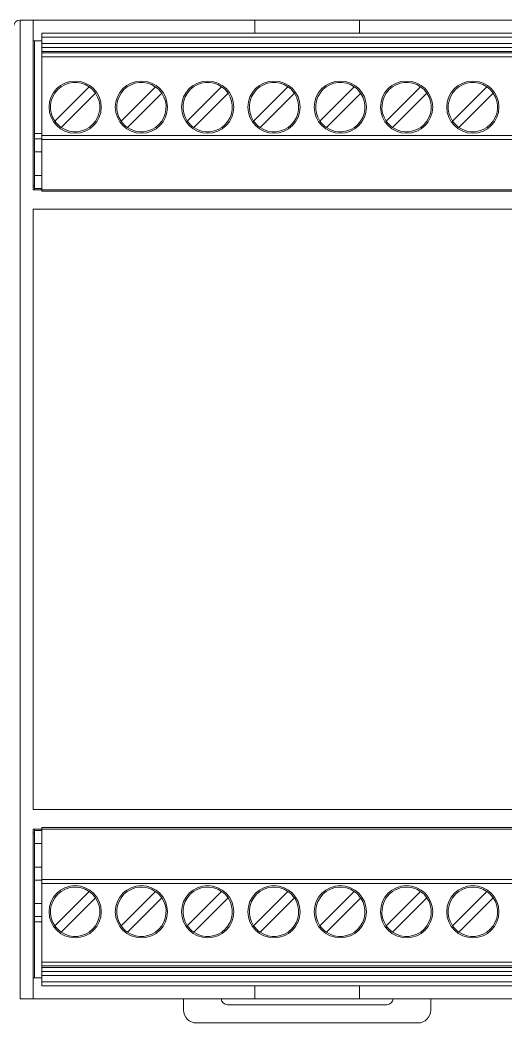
# Model space of a CAD drawing. Extents: x -2993 to 3661, y -4147 to -1441.
# Drawn here: x -2120.4 to -2083.1, y -2918.5 to -2841.7 of the extents above; entities that cross this region are included whole.
import ezdxf

# ---------------------------------------------------------------- set-up
doc = ezdxf.new("R2010")
doc.units = 0
doc.header["$LTSCALE"] = 0.1
doc.header["$MEASUREMENT"] = 0
doc.layers.get('0').update_dxf_attribs({"linetype": 'CONTINUOUS'})

msp = doc.modelspace()

# ---------------------------------------------------------------- linework, layer by layer
at = {"color": 7, "linetype": 'Continuous', "lineweight": 13}
for p, q in [((-2120.371, -2841.674), (-2120.371, -2916.674)), ((-2120.371, -2841.674), (-2119.371, -2841.674)), ((-2119.371, -2841.674), (-2102.371, -2841.674)), ((-2119.371, -2854.674), (-2119.371, -2841.674)), ((-2102.371, -2841.674), (-2102.371, -2842.674)), ((-2102.371, -2841.674), (-2094.371, -2841.674)), ((-2094.371, -2841.674), (-2094.371, -2842.674)), ((-2094.371, -2841.674), (-2077.371, -2841.674)), ((-2118.691, -2842.674), (-2078.051, -2842.674)), ((-2119.371, -2843.274), (-2118.691, -2843.274)), ((-2119.271, -2843.274), (-2119.271, -2854.374)), ((-2078.051, -2842.974), (-2118.691, -2842.974)), ((-2118.691, -2843.469), (-2118.691, -2842.974)), ((-2118.691, -2843.469), (-2078.051, -2843.469)), ((-2118.691, -2843.769), (-2078.051, -2843.769)), ((-2118.691, -2843.769), (-2118.691, -2844.077)), ((-2078.051, -2844.077), (-2118.691, -2844.077)), ((-2078.051, -2844.194), (-2118.691, -2844.194)), ((-2078.051, -2844.494), (-2118.691, -2844.494)), ((-2118.691, -2844.494), (-2118.691, -2850.514)), ((-2117.713, -2849.41), (-2115.084, -2846.782)), ((-2114.589, -2847.277), (-2117.218, -2849.905)), ((-2112.633, -2849.41), (-2110.004, -2846.782)), ((-2109.509, -2847.277), (-2112.138, -2849.905)), ((-2107.553, -2849.41), (-2104.924, -2846.782)), ((-2104.429, -2847.277), (-2107.058, -2849.905)), ((-2102.473, -2849.41), (-2099.844, -2846.782)), ((-2099.349, -2847.277), (-2101.978, -2849.905)), ((-2097.393, -2849.41), (-2094.764, -2846.782)), ((-2094.269, -2847.277), (-2096.898, -2849.905)), ((-2092.313, -2849.41), (-2089.684, -2846.782)), ((-2089.189, -2847.277), (-2091.818, -2849.905)), ((-2087.233, -2849.41), (-2084.604, -2846.782)), ((-2084.109, -2847.277), (-2086.738, -2849.905)), ((-2119.271, -2850.374), (-2118.691, -2850.374)), ((-2119.271, -2850.774), (-2118.691, -2850.774)), ((-2118.691, -2850.514), (-2078.051, -2850.514)), ((-2078.051, -2850.814), (-2118.691, -2850.814)), ((-2118.691, -2850.814), (-2118.691, -2854.794)), ((-2119.271, -2851.774), (-2118.691, -2851.774)), ((-2119.271, -2853.574), (-2118.691, -2853.574)), ((-2119.371, -2854.374), (-2119.271, -2854.374)), ((-2077.371, -2854.674), (-2119.371, -2854.674)), ((-2119.271, -2854.374), (-2119.271, -2854.674)), ((-2119.271, -2854.574), (-2118.691, -2854.574)), ((-2118.691, -2854.674), (-2118.691, -2854.299)), ((-2118.691, -2854.794), (-2078.051, -2854.794)), ((-2119.371, -2902.174), (-2119.371, -2856.174)), ((-2119.371, -2856.174), (-2077.371, -2856.174)), ((-2077.371, -2902.174), (-2119.371, -2902.174)), ((-2119.371, -2903.674), (-2077.371, -2903.674)), ((-2119.371, -2916.674), (-2119.371, -2903.674)), ((-2119.271, -2903.974), (-2119.371, -2903.974)), ((-2119.271, -2903.674), (-2119.271, -2903.974)), ((-2119.271, -2903.774), (-2118.691, -2903.774)), ((-2119.271, -2903.974), (-2119.271, -2915.074)), ((-2078.051, -2903.554), (-2118.691, -2903.554)), ((-2118.691, -2907.534), (-2118.691, -2903.554)), ((-2118.691, -2903.674), (-2118.691, -2904.049)), ((-2119.271, -2904.774), (-2118.691, -2904.774)), ((-2119.271, -2906.574), (-2118.691, -2906.574)), ((-2119.271, -2907.574), (-2118.691, -2907.574)), ((-2118.691, -2907.534), (-2078.051, -2907.534)), ((-2118.691, -2907.534), (-2118.691, -2907.834)), ((-2078.051, -2907.834), (-2118.691, -2907.834)), ((-2118.691, -2913.854), (-2118.691, -2907.834)), ((-2117.713, -2911.07), (-2115.084, -2908.442)), ((-2112.633, -2911.07), (-2110.004, -2908.442)), ((-2107.553, -2911.07), (-2104.924, -2908.442)), ((-2102.473, -2911.07), (-2099.844, -2908.442)), ((-2097.393, -2911.07), (-2094.764, -2908.442)), ((-2092.313, -2911.07), (-2089.684, -2908.442)), ((-2087.233, -2911.07), (-2084.604, -2908.442)), ((-2119.271, -2909.374), (-2118.691, -2909.374)), ((-2114.589, -2908.937), (-2117.218, -2911.565)), ((-2109.509, -2908.937), (-2112.138, -2911.565)), ((-2104.429, -2908.937), (-2107.058, -2911.565)), ((-2099.349, -2908.937), (-2101.978, -2911.565)), ((-2094.269, -2908.937), (-2096.898, -2911.565)), ((-2089.189, -2908.937), (-2091.818, -2911.565)), ((-2084.109, -2908.937), (-2086.738, -2911.565)), ((-2119.271, -2910.374), (-2118.691, -2910.374)), ((-2118.691, -2910.774), (-2119.271, -2910.774)), ((-2118.691, -2913.854), (-2078.051, -2913.854)), ((-2118.691, -2914.154), (-2078.051, -2914.154)), ((-2118.691, -2914.27), (-2078.051, -2914.27)), ((-2118.691, -2914.27), (-2118.691, -2914.579)), ((-2078.051, -2914.579), (-2118.691, -2914.579)), ((-2078.051, -2914.879), (-2118.691, -2914.879)), ((-2118.691, -2914.879), (-2118.691, -2915.374)), ((-2118.691, -2915.074), (-2119.371, -2915.074)), ((-2118.691, -2915.374), (-2078.051, -2915.374)), ((-2078.051, -2915.674), (-2118.691, -2915.674)), ((-2102.371, -2916.674), (-2102.371, -2915.674)), ((-2094.371, -2915.674), (-2094.371, -2916.674)), ((-2119.371, -2916.674), (-2120.371, -2916.674)), ((-2119.371, -2916.674), (-2102.371, -2916.674)), ((-2107.846, -2916.674), (-2107.846, -2917.524)), ((-2092.271, -2917.124), (-2104.471, -2917.124)), ((-2094.371, -2916.674), (-2102.371, -2916.674)), ((-2094.371, -2916.674), (-2077.371, -2916.674)), ((-2088.896, -2916.674), (-2088.896, -2917.524)), ((-2106.846, -2918.524), (-2089.896, -2918.524))]:
    msp.add_line(p, q, dxfattribs=at)
for points in [[(-2118.691, -2842.974), (-2118.691, -2842.915), (-2118.691, -2842.859), (-2118.691, -2842.807), (-2118.691, -2842.761), (-2118.691, -2842.724), (-2118.691, -2842.696), (-2118.691, -2842.679), (-2118.691, -2842.674)], [(-2118.691, -2843.769), (-2118.691, -2843.71), (-2118.691, -2843.654), (-2118.691, -2843.602), (-2118.691, -2843.556), (-2118.691, -2843.519), (-2118.691, -2843.491), (-2118.691, -2843.474), (-2118.691, -2843.469)], [(-2118.691, -2844.194), (-2118.691, -2844.174), (-2118.691, -2844.126), (-2118.691, -2844.077)], [(-2118.691, -2844.494), (-2118.691, -2844.435), (-2118.691, -2844.379), (-2118.691, -2844.327), (-2118.691, -2844.281), (-2118.691, -2844.244), (-2118.691, -2844.216), (-2118.691, -2844.199), (-2118.691, -2844.194)], [(-2118.691, -2850.814), (-2118.691, -2850.808), (-2118.691, -2850.791), (-2118.691, -2850.763), (-2118.691, -2850.726), (-2118.691, -2850.68), (-2118.691, -2850.628), (-2118.691, -2850.572), (-2118.691, -2850.514)], [(-2118.691, -2913.854), (-2118.691, -2913.912), (-2118.691, -2913.968), (-2118.691, -2914.02), (-2118.691, -2914.066), (-2118.691, -2914.103), (-2118.691, -2914.131), (-2118.691, -2914.148), (-2118.691, -2914.154)], [(-2118.691, -2914.154), (-2118.691, -2914.173), (-2118.691, -2914.221), (-2118.691, -2914.27)], [(-2118.691, -2914.579), (-2118.691, -2914.637), (-2118.691, -2914.693), (-2118.691, -2914.745), (-2118.691, -2914.791), (-2118.691, -2914.828), (-2118.691, -2914.856), (-2118.691, -2914.873), (-2118.691, -2914.879)], [(-2118.691, -2915.374), (-2118.691, -2915.432), (-2118.691, -2915.488), (-2118.691, -2915.54), (-2118.691, -2915.586), (-2118.691, -2915.623), (-2118.691, -2915.651), (-2118.691, -2915.668), (-2118.691, -2915.674)]]:
    msp.add_lwpolyline(points, dxfattribs=at)
for centre, radius, start, end in [((-2120.371, -2842.174), 0.5, 90.00017, 180), ((-2116.151, -2848.344), 2, 90, 270), ((-2116.151, -2848.344), 1.891, 55.6634, 135), ((-2116.151, -2848.344), 2, 270, 90), ((-2111.071, -2848.344), 2, 90, 270), ((-2111.071, -2848.344), 1.891, 55.6634, 135), ((-2111.071, -2848.344), 2, 270, 90), ((-2105.991, -2848.344), 2, 90, 270), ((-2105.991, -2848.344), 1.891, 55.6634, 135), ((-2105.991, -2848.344), 2, 270, 90), ((-2100.911, -2848.344), 2, 90, 270), ((-2100.911, -2848.344), 1.891, 55.6634, 135), ((-2100.911, -2848.344), 2, 270, 90), ((-2095.831, -2848.344), 2, 90, 270), ((-2095.831, -2848.344), 1.891, 55.6634, 135), ((-2095.831, -2848.344), 2, 270, 90), ((-2090.751, -2848.344), 2, 90, 270), ((-2090.751, -2848.344), 1.891, 55.6634, 135), ((-2090.751, -2848.344), 2, 270, 90), ((-2085.671, -2848.344), 2, 90, 270), ((-2085.671, -2848.344), 1.891, 55.6634, 135), ((-2085.671, -2848.344), 2, 270, 90), ((-2116.151, -2848.344), 1.891, 135, 214.3366), ((-2116.151, -2848.344), 1.891, 34.33655, 55.66345), ((-2116.151, -2848.344), 1.891, 315, 34.3366), ((-2111.071, -2848.344), 1.891, 135, 214.3366), ((-2111.071, -2848.344), 1.891, 34.33655, 55.66345), ((-2111.071, -2848.344), 1.891, 315, 34.3366), ((-2105.991, -2848.344), 1.891, 135, 214.3366), ((-2105.991, -2848.344), 1.891, 34.33655, 55.66345), ((-2105.991, -2848.344), 1.891, 315, 34.3366), ((-2100.911, -2848.344), 1.891, 135, 214.3366), ((-2100.911, -2848.344), 1.891, 34.33655, 55.66345), ((-2100.911, -2848.344), 1.891, 315, 34.3366), ((-2095.831, -2848.344), 1.891, 135, 214.3366), ((-2095.831, -2848.344), 1.891, 34.33655, 55.66345), ((-2095.831, -2848.344), 1.891, 315, 34.3366), ((-2090.751, -2848.344), 1.891, 135, 214.3366), ((-2090.751, -2848.344), 1.891, 34.33655, 55.66345), ((-2090.751, -2848.344), 1.891, 315, 34.3366), ((-2085.671, -2848.344), 1.891, 135, 214.3366), ((-2085.671, -2848.344), 1.891, 34.33655, 55.66345), ((-2085.671, -2848.344), 1.891, 315, 34.3366), ((-2116.151, -2848.344), 1.891, 214.33655, 235.66345), ((-2111.071, -2848.344), 1.891, 214.33655, 235.66345), ((-2105.991, -2848.344), 1.891, 214.33655, 235.66345), ((-2100.911, -2848.344), 1.891, 214.33655, 235.66345), ((-2095.831, -2848.344), 1.891, 214.33655, 235.66345), ((-2090.751, -2848.344), 1.891, 214.33655, 235.66345), ((-2085.671, -2848.344), 1.891, 214.33655, 235.66345), ((-2116.151, -2848.344), 1.891, 235.6634, 315), ((-2111.071, -2848.344), 1.891, 235.6634, 315), ((-2105.991, -2848.344), 1.891, 235.6634, 315), ((-2100.911, -2848.344), 1.891, 235.6634, 315), ((-2095.831, -2848.344), 1.891, 235.6634, 315), ((-2090.751, -2848.344), 1.891, 235.6634, 315), ((-2085.671, -2848.344), 1.891, 235.6634, 315), ((-2116.151, -2910.004), 2, 90, 270), ((-2116.151, -2910.004), 2, 270, 90), ((-2111.071, -2910.004), 2, 90, 270), ((-2111.071, -2910.004), 2, 270, 90), ((-2105.991, -2910.004), 2, 90, 270), ((-2105.991, -2910.004), 2, 270, 90), ((-2100.911, -2910.004), 2, 90, 270), ((-2100.911, -2910.004), 2, 270, 90), ((-2095.831, -2910.004), 2, 90, 270), ((-2095.831, -2910.004), 2, 270, 90), ((-2090.751, -2910.004), 2, 90, 270), ((-2090.751, -2910.004), 2, 270, 90), ((-2085.671, -2910.004), 2, 90, 270), ((-2085.671, -2910.004), 2, 270, 90), ((-2116.151, -2910.004), 1.891, 135, 214.3366), ((-2116.151, -2910.004), 1.891, 55.6634, 135), ((-2116.151, -2910.004), 1.891, 34.33655, 55.66345), ((-2111.071, -2910.004), 1.891, 135, 214.3366), ((-2111.071, -2910.004), 1.891, 55.6634, 135), ((-2111.071, -2910.004), 1.891, 34.33655, 55.66345), ((-2105.991, -2910.004), 1.891, 135, 214.3366), ((-2105.991, -2910.004), 1.891, 55.6634, 135), ((-2105.991, -2910.004), 1.891, 34.33655, 55.66345), ((-2100.911, -2910.004), 1.891, 135, 214.3366), ((-2100.911, -2910.004), 1.891, 55.6634, 135), ((-2100.911, -2910.004), 1.891, 34.33655, 55.66345), ((-2095.831, -2910.004), 1.891, 135, 214.3366), ((-2095.831, -2910.004), 1.891, 55.6634, 135), ((-2095.831, -2910.004), 1.891, 34.33655, 55.66345), ((-2090.751, -2910.004), 1.891, 135, 214.3366), ((-2090.751, -2910.004), 1.891, 55.6634, 135), ((-2090.751, -2910.004), 1.891, 34.33655, 55.66345), ((-2085.671, -2910.004), 1.891, 135, 214.3366), ((-2085.671, -2910.004), 1.891, 55.6634, 135), ((-2085.671, -2910.004), 1.891, 34.33655, 55.66345), ((-2116.151, -2910.004), 1.891, 315, 34.3366), ((-2111.071, -2910.004), 1.891, 315, 34.3366), ((-2105.991, -2910.004), 1.891, 315, 34.3366), ((-2100.911, -2910.004), 1.891, 315, 34.3366), ((-2095.831, -2910.004), 1.891, 315, 34.3366), ((-2090.751, -2910.004), 1.891, 315, 34.3366), ((-2085.671, -2910.004), 1.891, 315, 34.3366), ((-2116.151, -2910.004), 1.891, 214.33655, 235.66345), ((-2111.071, -2910.004), 1.891, 214.33655, 235.66345), ((-2105.991, -2910.004), 1.891, 214.33655, 235.66345), ((-2100.911, -2910.004), 1.891, 214.33655, 235.66345), ((-2095.831, -2910.004), 1.891, 214.33655, 235.66345), ((-2090.751, -2910.004), 1.891, 214.33655, 235.66345), ((-2085.671, -2910.004), 1.891, 214.33655, 235.66345), ((-2116.151, -2910.004), 1.891, 235.6634, 315), ((-2111.071, -2910.004), 1.891, 235.6634, 315), ((-2105.991, -2910.004), 1.891, 235.6634, 315), ((-2100.911, -2910.004), 1.891, 235.6634, 315), ((-2095.831, -2910.004), 1.891, 235.6634, 315), ((-2090.751, -2910.004), 1.891, 235.6634, 315), ((-2085.671, -2910.004), 1.891, 235.6634, 315), ((-2104.471, -2916.624), 0.5, 185.73923, 269.99965), ((-2092.271, -2916.624), 0.5, 270.00035, 354.26083), ((-2106.846, -2917.524), 1, 180.00009, 269.99991), ((-2089.896, -2917.524), 1, 270, 359.99991)]:
    msp.add_arc(centre, radius, start, end, dxfattribs=at)

doc.saveas('drawing.dxf')
